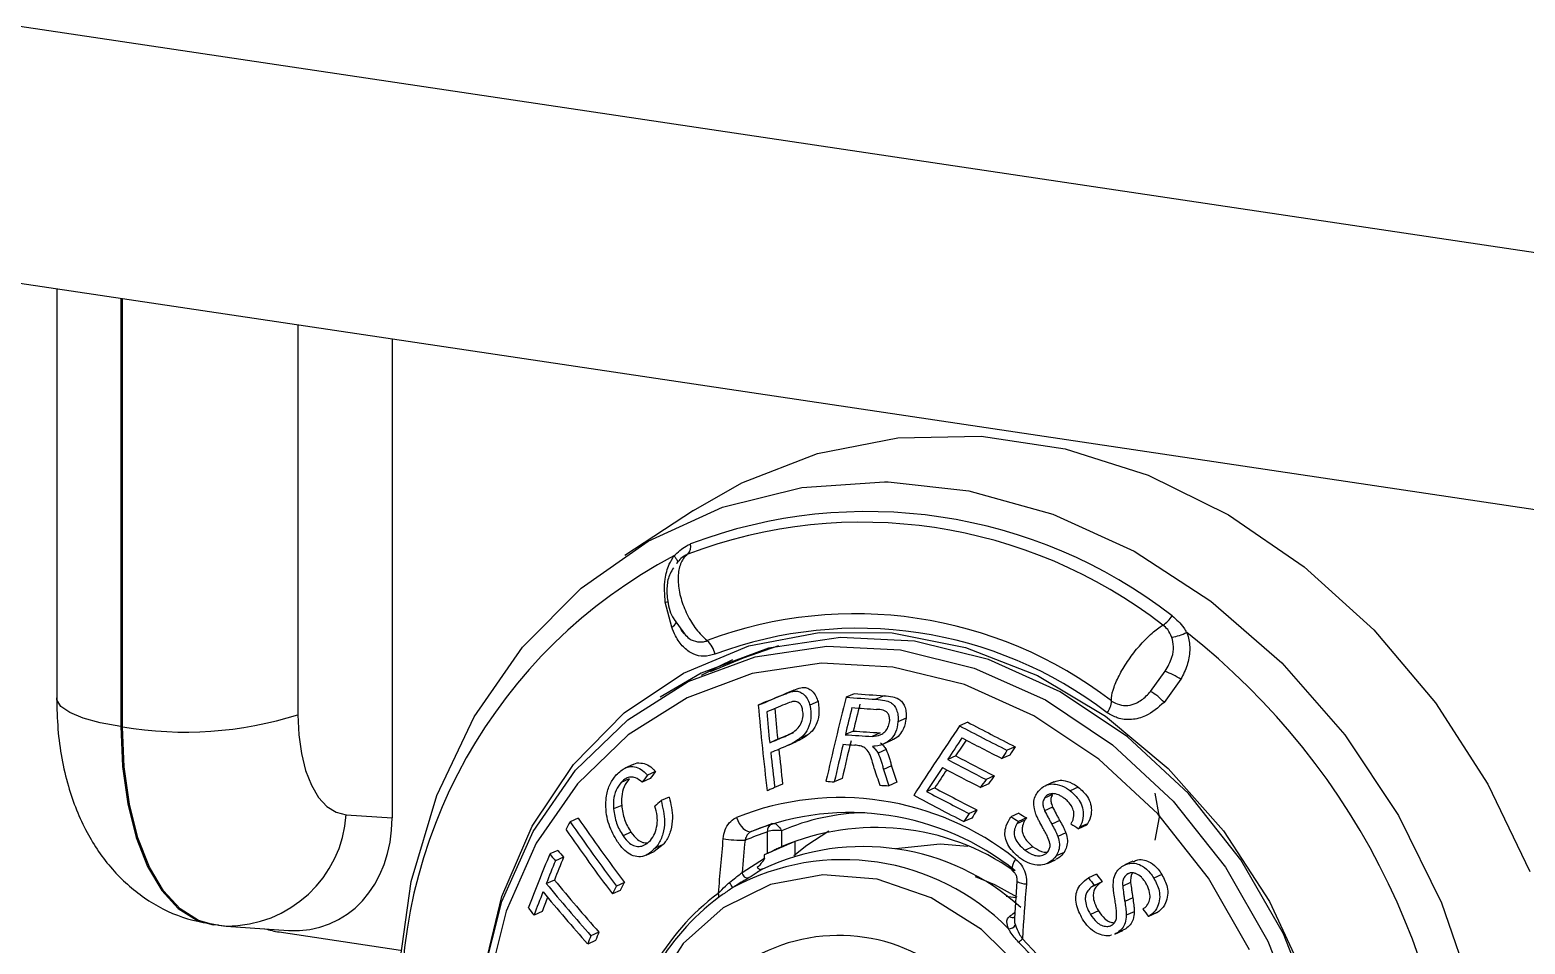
# Model space of a CAD drawing. Header units: millimetres. Extents: x 12 to 854, y 4 to 555.
# Drawn here: x 698.48 to 710.71, y 410.71 to 418.19 of the extents above; entities that cross this region are included whole.
import ezdxf

# ---------------------------------------------------------------- set-up
doc = ezdxf.new("R2010")
doc.units = ezdxf.units.MM

msp = doc.modelspace()

# ---------------------------------------------------------------- linework, layer by layer
at = {"color": 7, "linetype": 'Continuous', "lineweight": 25}
for p, q in [((688.57, 419.689), (721.565, 414.759)), ((686.088, 417.956), (723.972, 412.295)), ((698.699, 416.071), (698.699, 412.724)), ((699.223, 415.993), (699.223, 412.489)), ((699.238, 412.487), (699.238, 415.991)), ((700.672, 415.776), (700.672, 412.586)), ((701.443, 415.661), (701.443, 411.742)), ((703.908, 414.258), (703.347, 413.889)), ((703.729, 413.303), (703.677, 413.506)), ((703.75, 413.365), (703.834, 413.247)), ((704.602, 413.15), (704.314, 413.05)), ((704.314, 413.05), (704.043, 412.938)), ((707.645, 412.777), (707.765, 412.942)), ((707.894, 412.876), (707.756, 412.687)), ((704.728, 412.788), (704.662, 412.758)), ((705.221, 412.758), (705.155, 412.729)), ((705.467, 412.741), (705.4, 412.712)), ((704.503, 412.694), (704.437, 412.664)), ((704.926, 412.693), (704.86, 412.663)), ((699.223, 412.489), (699.238, 412.487)), ((705.646, 412.558), (705.58, 412.529)), ((706.15, 412.525), (706.084, 412.495)), ((704.597, 412.386), (704.531, 412.357)), ((704.722, 412.439), (704.656, 412.409)), ((704.685, 412.337), (704.751, 412.367)), ((704.844, 412.422), (704.778, 412.393)), ((705.215, 412.452), (705.149, 412.423)), ((705.434, 412.437), (705.368, 412.408)), ((705.468, 412.35), (705.534, 412.38)), ((705.483, 412.301), (705.418, 412.272)), ((706.052, 412.249), (705.987, 412.22)), ((706.496, 412.256), (706.43, 412.227)), ((706.538, 412.324), (706.472, 412.295)), ((703.413, 412.179), (703.347, 412.149)), ((703.596, 412.121), (703.53, 412.091)), ((705.527, 412.167), (705.461, 412.137)), ((703.382, 412.061), (703.316, 412.032)), ((703.554, 412.063), (703.488, 412.033)), ((704.636, 412.019), (704.571, 411.99)), ((705.124, 412.065), (705.059, 412.036)), ((705.57, 412.035), (705.505, 412.005)), ((706.322, 412.021), (706.256, 411.991)), ((706.366, 412.086), (706.301, 412.057)), ((706.854, 412.037), (706.788, 412.007)), ((703.708, 411.912), (703.642, 411.883)), ((705.88, 411.987), (705.815, 411.958)), ((706.844, 411.933), (706.778, 411.904)), ((707.055, 411.993), (706.989, 411.964)), ((701.068, 411.768), (701.443, 411.742)), ((703.32, 411.844), (703.254, 411.815)), ((706.226, 411.806), (706.161, 411.777)), ((706.568, 411.78), (706.503, 411.75)), ((706.845, 411.83), (706.779, 411.801)), ((702.964, 411.74), (702.898, 411.71)), ((704.626, 411.636), (704.626, 411.505)), ((706.183, 411.741), (706.118, 411.712)), ((706.618, 411.723), (706.553, 411.694)), ((706.631, 411.742), (706.566, 411.712)), ((706.903, 411.72), (706.838, 411.69)), ((707.122, 411.683), (707.057, 411.653)), ((707.13, 411.694), (707.064, 411.665)), ((703.396, 411.626), (703.331, 411.596)), ((703.659, 411.523), (703.586, 411.466)), ((703.659, 411.523), (703.593, 411.493)), ((704.512, 411.45), (704.512, 411.629)), ((704.737, 411.549), (704.737, 411.434)), ((706.953, 411.619), (706.888, 411.59)), ((702.798, 411.476), (702.732, 411.447)), ((702.845, 411.42), (702.779, 411.39)), ((703.521, 411.437), (703.586, 411.466)), ((704.305, 411.296), (704.487, 411.411)), ((704.487, 411.411), (704.487, 411.439)), ((706.684, 411.506), (706.619, 411.477)), ((706.803, 411.37), (706.868, 411.399)), ((706.938, 411.46), (706.873, 411.431)), ((707.502, 411.388), (707.436, 411.358)), ((707.204, 411.281), (707.138, 411.252)), ((707.473, 411.289), (707.452, 411.279)), ((707.738, 411.278), (707.672, 411.248)), ((702.77, 411.233), (702.704, 411.204)), ((703.309, 411.149), (703.244, 411.12)), ((703.342, 411.214), (703.277, 411.184)), ((706.553, 411.221), (706.532, 410.922)), ((707.232, 411.208), (707.166, 411.179)), ((707.25, 411.22), (707.185, 411.19)), ((707.483, 411.213), (707.418, 411.184)), ((706.464, 411.102), (706.544, 411.09)), ((707.5, 411.087), (707.435, 411.058)), ((702.669, 410.976), (702.603, 410.947)), ((707.219, 410.981), (707.154, 410.952)), ((707.513, 410.974), (707.447, 410.945)), ((707.695, 410.964), (707.629, 410.934)), ((707.706, 410.971), (707.641, 410.942)), ((699.969, 410.87), (699.984, 410.868)), ((700.023, 410.864), (699.984, 410.868)), ((700.023, 410.864), (700.086, 410.857)), ((700.086, 410.857), (700.596, 410.821)), ((700.519, 410.809), (701.51, 410.66)), ((703.133, 410.807), (703.068, 410.778)), ((707.378, 410.805), (707.353, 410.794)), ((707.354, 410.791), (707.419, 410.82)), ((707.444, 410.834), (707.378, 410.805)), ((707.444, 410.834), (707.418, 410.823)), ((703.107, 410.739), (703.042, 410.71))]:
    msp.add_line(p, q, dxfattribs=at)
at = {"color": 7, "linetype": 'Continuous', "lineweight": 25, "flags": 128}
for points in [[(703.908, 414.258), (704.303, 414.484), (704.923, 414.724), (705.58, 414.852), (706.26, 414.865), (706.947, 414.762), (707.627, 414.546), (708.284, 414.222), (708.903, 413.797), (709.471, 413.28), (709.975, 412.683), (710.404, 412.019), (710.748, 411.304)], [(701.488, 409.804), (701.494, 410.477), (701.599, 411.222), (701.807, 411.925), (702.114, 412.568), (702.51, 413.139), (702.989, 413.622), (703.538, 414.006), (704.144, 414.283), (704.793, 414.446), (705.471, 414.492), (705.501, 414.491)], [(705.501, 414.491), (706.16, 414.418), (706.846, 414.227), (707.511, 413.924), (708.14, 413.515), (708.72, 413.01), (709.235, 412.421), (709.674, 411.762), (710.026, 411.048), (710.284, 410.295), (710.441, 409.523), (710.494, 408.747)], [(703.748, 413.885), (703.757, 413.875), (703.764, 413.865), (703.77, 413.855), (703.774, 413.847), (703.776, 413.839), (703.776, 413.833), (703.773, 413.828), (703.769, 413.824)], [(703.677, 413.506), (703.692, 413.511), (703.699, 413.515)], [(702.19, 410.474), (702.341, 411.1), (702.589, 411.674), (702.926, 412.179), (703.341, 412.601), (703.825, 412.927), (704.361, 413.149), (704.936, 413.259), (705.532, 413.255), (706.133, 413.137), (706.72, 412.908), (707.278, 412.575), (707.79, 412.147), (708.241, 411.637), (708.618, 411.059), (708.911, 410.43)], [(702.183, 410.43), (702.339, 411.058), (702.595, 411.631), (702.942, 412.132), (703.37, 412.545), (703.865, 412.858), (704.413, 413.061), (704.997, 413.148), (705.6, 413.117), (706.203, 412.968), (706.787, 412.707), (707.335, 412.339), (707.83, 411.879), (708.258, 411.338), (708.605, 410.733), (708.861, 410.084)], [(706.894, 405.463), (706.907, 405.466), (707.458, 405.67), (707.955, 405.985), (708.385, 406.4), (708.734, 406.903), (708.99, 407.479), (709.148, 408.11), (709.201, 408.777), (709.148, 409.461), (708.99, 410.139), (708.734, 410.792), (708.385, 411.399), (707.955, 411.942), (707.458, 412.406), (706.907, 412.774), (706.32, 413.037), (705.714, 413.187), (705.109, 413.218), (704.522, 413.131), (703.971, 412.927), (703.636, 412.731)], [(708.456, 410.662), (708.119, 411.249), (707.704, 411.774), (707.223, 412.222), (706.691, 412.578), (706.124, 412.832), (705.539, 412.976), (704.954, 413.007), (704.387, 412.922), (703.855, 412.725), (703.374, 412.421), (702.959, 412.02), (702.622, 411.534), (702.374, 410.978), (702.222, 410.368)], [(703.974, 412.909), (704.127, 412.99), (704.228, 413.038)], [(704.437, 412.664), (704.465, 412.676), (704.493, 412.687), (704.521, 412.699), (704.549, 412.711), (704.577, 412.723), (704.605, 412.734), (704.633, 412.746), (704.662, 412.758)], [(704.503, 412.694), (704.531, 412.705), (704.559, 412.717), (704.587, 412.729), (704.615, 412.741), (704.643, 412.752), (704.671, 412.764), (704.699, 412.776), (704.728, 412.788)], [(699.223, 412.489), (699.056, 412.52), (698.915, 412.559), (698.807, 412.604), (698.734, 412.654), (698.701, 412.707), (698.699, 412.724)], [(704.655, 412.671), (704.636, 412.663), (704.618, 412.655), (704.599, 412.648), (704.581, 412.64), (704.562, 412.632), (704.544, 412.624), (704.526, 412.617), (704.507, 412.609)], [(699.223, 412.489), (699.238, 412.162), (699.28, 411.857), (699.348, 411.581), (699.442, 411.343), (699.558, 411.147), (699.694, 411), (699.845, 410.905), (699.969, 410.87)], [(699.984, 410.868), (699.86, 410.903), (699.708, 410.998), (699.573, 411.145), (699.457, 411.34), (699.363, 411.579), (699.294, 411.855), (699.252, 412.16), (699.238, 412.487)], [(700.672, 412.586), (700.679, 412.422), (700.701, 412.268), (700.735, 412.129), (700.783, 412.009), (700.841, 411.91), (700.909, 411.836), (700.986, 411.788), (701.068, 411.768)], [(704.531, 412.357), (704.547, 412.363), (704.563, 412.37), (704.578, 412.376), (704.594, 412.383), (704.609, 412.39), (704.625, 412.396), (704.641, 412.403), (704.656, 412.409)], [(704.597, 412.386), (704.613, 412.393), (704.628, 412.399), (704.644, 412.406), (704.659, 412.412), (704.675, 412.419), (704.691, 412.426), (704.706, 412.432), (704.722, 412.439)], [(704.676, 412.333), (704.659, 412.326), (704.642, 412.319), (704.625, 412.312), (704.608, 412.305), (704.591, 412.297), (704.574, 412.29), (704.557, 412.283), (704.54, 412.276)], [(704.571, 411.99), (704.563, 411.986), (704.556, 411.983), (704.548, 411.98), (704.54, 411.977), (704.532, 411.973), (704.525, 411.97), (704.517, 411.967), (704.509, 411.964)], [(707.682, 411.944), (707.715, 411.747), (707.682, 411.56)], [(704.26, 411.746), (704.27, 411.72), (704.282, 411.695), (704.297, 411.673), (704.314, 411.655), (704.332, 411.641), (704.35, 411.632), (704.367, 411.629), (704.382, 411.632)], [(704.382, 411.632), (704.392, 411.635), (704.551, 411.696)], [(704.551, 411.696), (704.56, 411.697), (704.57, 411.696), (704.58, 411.692), (704.59, 411.685), (704.6, 411.675), (704.61, 411.664), (704.618, 411.651), (704.626, 411.636)], [(705.014, 411.633), (704.834, 411.516), (704.729, 411.431)], [(706.566, 411.712), (706.564, 411.71), (706.563, 411.708), (706.561, 411.705), (706.56, 411.703), (706.558, 411.701), (706.556, 411.699), (706.555, 411.696), (706.553, 411.694)], [(706.631, 411.742), (706.63, 411.739), (706.628, 411.737), (706.626, 411.735), (706.625, 411.733), (706.623, 411.73), (706.622, 411.728), (706.62, 411.726), (706.618, 411.723)], [(707.064, 411.665), (707.063, 411.663), (707.062, 411.662), (707.061, 411.66), (707.061, 411.659), (707.06, 411.658), (707.059, 411.656), (707.058, 411.655), (707.057, 411.653)], [(707.13, 411.694), (707.129, 411.693), (707.128, 411.691), (707.127, 411.69), (707.126, 411.688), (707.125, 411.687), (707.124, 411.686), (707.123, 411.684), (707.122, 411.683)], [(706.15, 411.509), (705.924, 411.528), (705.559, 411.489)], [(706.541, 411.405), (706.528, 411.382), (706.519, 411.361), (706.513, 411.342), (706.511, 411.327), (706.512, 411.315), (706.517, 411.309)], [(706.62, 410.477), (706.262, 410.828), (705.851, 411.087), (705.411, 411.24), (704.965, 411.277), (704.536, 411.198), (704.149, 411.007), (703.824, 410.713), (703.578, 410.333)], [(706.555, 411.092), (706.371, 411.193), (706.215, 411.259)], [(707.185, 411.19), (707.183, 411.189), (707.18, 411.187), (707.178, 411.186), (707.176, 411.185), (707.173, 411.183), (707.171, 411.182), (707.169, 411.18), (707.166, 411.179)], [(707.25, 411.22), (707.248, 411.218), (707.246, 411.217), (707.243, 411.215), (707.241, 411.214), (707.239, 411.212), (707.236, 411.211), (707.234, 411.21), (707.232, 411.208)], [(707.641, 410.942), (707.639, 410.941), (707.638, 410.94), (707.636, 410.939), (707.635, 410.938), (707.634, 410.937), (707.632, 410.936), (707.631, 410.935), (707.629, 410.934)], [(707.706, 410.971), (707.705, 410.97), (707.703, 410.969), (707.702, 410.968), (707.701, 410.967), (707.699, 410.966), (707.698, 410.965), (707.696, 410.964), (707.695, 410.964)]]:
    msp.add_lwpolyline(points, dxfattribs=at)
at = {"color": 7, "linetype": 'Continuous', "lineweight": 25}
for centre, radius, start, end in [((705.327, 410.171), 4.077, 52.2623, 110.7401), ((705.285, 410.138), 4.023, 52.2623, 110.7401), ((703.797, 413.963), 0.0885, 315.372, 13.7623), ((705.691, 410.189), 4.176, 117.7283, 183.6839), ((703.684, 413.386), 0.0945, 298.4579, 332.7116), ((705.228, 409.966), 3.446, 52.4772, 110.5253), ((707.595, 413.547), 0.274, 303.8922, 326.3222), ((705.255, 409.951), 3.342, 52.4772, 110.5253), ((707.715, 413.747), 0.538, 281.2918, 294.8797), ((704.35, 408.684), 5.816, 359.4582, 51.8679), ((703.882, 413.039), 0.206, 11.8305, 47.9056), ((707.456, 412.179), 0.823, 57.8525, 67.9209), ((707.943, 449.987), 37.328, 265.8178, 266.1957), ((707.416, 412.381), 0.458, 42.0735, 59.9009), ((729.142, 414.84), 24.8, 185.0347, 186.6616), ((729.138, 414.848), 24.733, 185.1947, 185.7816), ((728.958, 414.82), 24.483, 185.1128, 185.7059), ((733.844, 405.506), 29.584, 165.8683, 167.2377), ((734.027, 405.46), 29.705, 166.0047, 166.4438), ((707.904, 450.339), 37.71, 265.8188, 266.1928), ((707.915, 450.504), 37.957, 265.9028, 266.2084), ((733.829, 405.52), 29.442, 165.9382, 166.3816), ((707.149, 412.709), 0.178, 323.0432, 356.5089), ((699.748, 415.517), 3.073, 260.4404, 287.4938), ((740.399, 389.456), 41.332, 146.1223, 147.0674), ((718.048, 435.103), 25.578, 242.1125, 243.0907), ((717.993, 434.897), 25.313, 242.1044, 243.0928), ((733.605, 405.576), 29.211, 166.545, 167.1649), ((707.9, 450.281), 37.958, 265.8441, 266.1752), ((707.938, 449.932), 37.578, 265.8434, 266.1779), ((740.828, 389.135), 41.796, 146.1833, 146.4728), ((740.552, 389.354), 41.406, 146.2174, 146.431), ((718.062, 435.12), 25.678, 242.2443, 243.0645), ((729.284, 414.863), 24.879, 185.9693, 186.6328), ((729.107, 414.835), 24.632, 185.8956, 186.5661), ((733.798, 405.517), 29.469, 166.6057, 167.2197), ((707.869, 449.845), 37.601, 265.8224, 265.9711), ((717.924, 434.719), 25.413, 242.151, 242.9492), ((740.509, 391.378), 39.951, 148.4288, 148.5428), ((740.289, 391.543), 39.636, 148.3792, 148.4943), ((734.66, 389.747), 38.283, 144.2367, 144.3435), ((727.512, 419.371), 23.276, 198.0856, 198.4367), ((727.596, 419.387), 23.292, 198.1353, 198.4772), ((727.439, 419.316), 23.049, 198.0709, 198.4164), ((740.213, 389.554), 41.051, 146.5963, 146.9241), ((739.936, 389.775), 40.659, 146.635, 146.8863), ((717.948, 434.852), 25.677, 242.1269, 242.9136), ((717.978, 434.923), 25.676, 242.1585, 242.9487), ((734.884, 389.52), 38.633, 144.2506, 144.3564), ((707.81, 448.977), 37.043, 265.635, 265.7406), ((707.981, 451.435), 39.508, 266.2987, 266.4072), ((741.409, 387.949), 42.589, 145.5236, 145.63), ((741.186, 388.139), 42.26, 145.482, 145.5894), ((742.859, 366.902), 59.676, 131.08399, 131.14854), ((705.107, 409.612), 2.296, 51.351, 111.6515), ((717.808, 434.527), 25.635, 241.837, 242.8705), ((717.88, 434.68), 25.727, 242.0317, 242.9012), ((717.826, 434.477), 25.466, 242.0229, 242.9013), ((700.093, 411.834), 0.977, 269.5941, 356.1496), ((705.183, 409.614), 2.171, 51.351, 111.6515), ((705.353, 409.938), 1.847, 91.3496, 113.1741), ((740.367, 389.509), 40.816, 146.9351, 147.0446), ((740.15, 389.688), 40.498, 146.8961, 147.0066), ((719.777, 433.432), 25.363, 238.6148, 238.7808), ((730.774, 397.367), 31.35, 152.7733, 152.9058), ((719.286, 423.09), 20.016, 214.8748, 216.7294), ((719.306, 423.127), 19.989, 214.8313, 216.6881), ((719.19, 422.989), 19.744, 214.734, 216.6133), ((704.582, 411.633), 0.0702, 116.5771, 182.8987), ((704.584, 411.384), 0.256, 80.7358, 106.3755), ((705.4, 409.692), 1.971, 55.002, 113.1421), ((719.845, 433.619), 25.617, 238.6127, 238.777), ((720.667, 433.908), 26.086, 238.3888, 238.5521), ((728.645, 409.221), 24.609, 174.5142, 175.5646), ((704.301, 412.417), 0.858, 259.7713, 271.8863), ((728.647, 409.225), 24.43, 174.5148, 175.1377), ((729.094, 400.738), 28.454, 157.893, 158.8542), ((729.52, 400.547), 28.857, 157.9274, 158.3265), ((717.373, 423.423), 18.915, 219.2835, 219.5041), ((729.324, 400.676), 28.576, 157.9161, 158.3192), ((717.268, 423.271), 18.668, 219.1858, 219.4093), ((705.131, 409.499), 1.901, 44.6669, 118.3355), ((705.293, 409.587), 1.92, 47.725, 115.2775), ((704.35, 411.296), 0.0444, 180.0322, 285.8756), ((725.945, 425.389), 23.458, 216.9707, 217.1585), ((717.819, 423.769), 19.656, 219.7356, 221.3702), ((717.716, 423.617), 19.41, 219.6424, 221.297), ((731.179, 396.978), 31.311, 153.0166, 153.1485), ((730.977, 397.137), 31.014, 153.008, 153.1413), ((678.969, 395.601), 29.673, 31.6502, 31.7457), ((706.628, 411.362), 0.16, 242.218, 270.6744), ((736.148, 408.845), 29.612, 175.4338, 176.3076), ((726.07, 425.506), 23.698, 216.9787, 217.1646), ((728.782, 400.839), 28.063, 158.4731, 158.8877), ((728.476, 401.011), 27.664, 158.63, 158.8866), ((717.803, 423.729), 19.682, 219.7777, 221.4104), ((705.285, 409.554), 1.961, 126.8193, 174.5929), ((705.272, 409.543), 1.934, 126.8193, 174.5929), ((704.078, 411.104), 0.0379, 339.775, 32.1887), ((717.251, 423.18), 19.084, 219.6484, 219.8672), ((706.515, 410.962), 0.0357, 229.3773, 304.374), ((726.669, 425.362), 23.889, 216.9687, 217.1538), ((729.557, 400.375), 28.458, 158.5589, 158.7049), ((729.363, 400.503), 28.181, 158.554, 158.7015), ((705.096, 409.364), 1.416, 44.1151, 118.8873), ((706.489, 410.892), 0.0574, 263.7927, 331.5139), ((706.469, 410.861), 0.168, 305.5673, 319.7972), ((704.614, 408.805), 2.738, 6.8095, 44.5166), ((704.618, 408.806), 2.776, 6.8095, 44.5166)]:
    msp.add_arc(centre, radius, start, end, dxfattribs=at)
for centre, major_axis, ratio, start_param, end_param in [((700.534, 411.878), (-0.37, 1.014), 0.818873, 2.792179, 4.293735), ((694.617, 405.475), (33.421, 13.375), 0.059691, 1.246406, 1.252133), ((693.412, 403.784), (21.307, 10.931), 0.088333, 0.9658, 0.979583), ((717.772, 414.704), (25.575, 10.269), 0.080014, 2.083442, 2.084608), ((700.519, 411.858), (-0.37, 1.014), 0.818873, 2.593323, 2.722939)]:
    msp.add_ellipse(centre, major_axis=major_axis, ratio=ratio, start_param=start_param, end_param=end_param, dxfattribs=at)
for points, knots in [([(703.748, 413.885), (703.78, 413.916), (703.822, 413.956), (703.871, 413.978), (703.883, 413.984)], [0, 0, 0, 0, 0.752088, 1, 1, 1, 1]), ([(703.677, 413.506), (703.672, 413.569), (703.663, 413.674), (703.7, 413.806), (703.734, 413.863), (703.748, 413.885)], [0, 0, 0, 0, 0.482423, 0.798085, 1, 1, 1, 1]), ([(703.86, 413.901), (703.841, 413.89), (703.807, 413.872), (703.781, 413.839), (703.769, 413.824)], [0, 0, 0, 0, 0.567652, 1, 1, 1, 1]), ([(703.86, 413.901), (703.852, 413.894), (703.823, 413.869), (703.789, 413.801), (703.777, 413.687), (703.796, 413.555), (703.845, 413.419), (703.917, 413.296), (703.98, 413.225), (704.015, 413.196), (704.02, 413.192)], [0, 0, 0, 0, 0.062589, 0.214629, 0.366687, 0.51878, 0.670909, 0.82306, 0.975209, 1, 1, 1, 1]), ([(703.744, 413.788), (703.734, 413.772), (703.704, 413.727), (703.686, 413.631), (703.694, 413.507), (703.718, 413.409), (703.749, 413.366), (703.75, 413.365)], [0, 0, 0, 0, 0.127232, 0.370952, 0.649463, 0.985593, 1, 1, 1, 1]), ([(707.822, 413.395), (707.857, 413.365), (707.903, 413.325), (707.934, 413.272), (707.941, 413.259)], [0, 0, 0, 0, 0.752077, 1, 1, 1, 1]), ([(704.083, 413.082), (704.053, 413.073), (703.992, 413.056), (703.901, 413.079), (703.82, 413.138), (703.764, 413.218), (703.739, 413.279), (703.729, 413.303)], [0, 0, 0, 0, 0.205574, 0.410977, 0.620907, 0.847176, 1, 1, 1, 1]), ([(703.8, 413.294), (703.805, 413.283), (703.814, 413.264), (703.828, 413.252), (703.834, 413.247)], [0, 0, 0, 0, 0.581345, 1, 1, 1, 1]), ([(703.834, 413.247), (703.846, 413.234), (703.877, 413.201), (703.938, 413.179), (703.989, 413.181), (704.015, 413.19), (704.02, 413.192)], [0, 0, 0, 0, 0.2445944, 0.5996738, 0.9226847, 1, 1, 1, 1]), ([(707.327, 412.698), (707.326, 412.707), (707.325, 412.736), (707.342, 412.808), (707.392, 412.918), (707.465, 413.037), (707.554, 413.151), (707.647, 413.248), (707.712, 413.299), (707.743, 413.317), (707.747, 413.32)], [0, 0, 0, 0, 0.059794, 0.211889, 0.364018, 0.516168, 0.668316, 0.820439, 0.972525, 1, 1, 1, 1]), ([(707.82, 413.219), (707.81, 413.242), (707.793, 413.281), (707.761, 413.308), (707.747, 413.32)], [0, 0, 0, 0, 0.569264, 1, 1, 1, 1]), ([(707.941, 413.259), (707.945, 413.248), (707.962, 413.202), (707.971, 413.11), (707.95, 412.988), (707.913, 412.914), (707.894, 412.876)], [0, 0, 0, 0, 0.085878, 0.375364, 0.681912, 1, 1, 1, 1]), ([(707.765, 412.942), (707.787, 412.979), (707.822, 413.041), (707.84, 413.141), (707.826, 413.194), (707.82, 413.219)], [0, 0, 0, 0, 0.434945, 0.731111, 1, 1, 1, 1]), ([(704.662, 412.758), (704.681, 412.766), (704.712, 412.778), (704.758, 412.781), (704.797, 412.765), (704.831, 412.731), (704.851, 412.694), (704.858, 412.67), (704.86, 412.663)], [0, 0, 0, 0, 0.240077, 0.394652, 0.550747, 0.735747, 0.925723, 1, 1, 1, 1]), ([(704.728, 412.788), (704.747, 412.795), (704.778, 412.807), (704.824, 412.811), (704.863, 412.795), (704.897, 412.761), (704.917, 412.724), (704.924, 412.7), (704.926, 412.693)], [0, 0, 0, 0, 0.240017, 0.394459, 0.550421, 0.735303, 0.925237, 1, 1, 1, 1]), ([(705.467, 412.741), (705.49, 412.739), (705.531, 412.735), (705.583, 412.72), (705.616, 412.691), (705.636, 412.655), (705.648, 412.61), (705.647, 412.576), (705.646, 412.558)], [0, 0, 0, 0, 0.250787, 0.434575, 0.562808, 0.690676, 0.833358, 1, 1, 1, 1]), ([(707.327, 412.698), (707.347, 412.687), (707.389, 412.663), (707.461, 412.659), (707.539, 412.681), (707.6, 412.726), (707.634, 412.764), (707.645, 412.777)], [0, 0, 0, 0, 0.194399, 0.388608, 0.587573, 0.86165, 1, 1, 1, 1]), ([(698.699, 412.724), (698.701, 412.638), (698.707, 412.389), (698.777, 412.013), (698.928, 411.629), (699.139, 411.318), (699.406, 411.079), (699.722, 410.911), (699.955, 410.876), (700.071, 410.859)], [0, 0, 0, 0, 0.096675, 0.280258, 0.442271, 0.588, 0.726885, 0.863551, 1, 1, 1, 1]), ([(704.798, 412.633), (704.795, 412.644), (704.789, 412.663), (704.771, 412.683), (704.752, 412.693), (704.721, 412.697), (704.688, 412.684), (704.663, 412.674), (704.655, 412.671)], [0, 0, 0, 0, 0.177187, 0.297915, 0.418792, 0.538894, 0.846411, 1, 1, 1, 1]), ([(704.656, 412.409), (704.684, 412.422), (704.727, 412.44), (704.775, 412.488), (704.798, 412.536), (704.807, 412.587), (704.801, 412.618), (704.798, 412.633)], [0, 0, 0, 0, 0.339836, 0.51522, 0.691408, 0.857637, 1, 1, 1, 1]), ([(704.86, 412.663), (704.865, 412.628), (704.874, 412.563), (704.848, 412.472), (704.811, 412.419), (704.785, 412.398), (704.778, 412.393)], [0, 0, 0, 0, 0.347325, 0.644763, 0.902143, 1, 1, 1, 1]), ([(704.926, 412.693), (704.931, 412.658), (704.94, 412.592), (704.914, 412.501), (704.877, 412.448), (704.851, 412.428), (704.844, 412.422)], [0, 0, 0, 0, 0.347121, 0.64482, 0.902376, 1, 1, 1, 1]), ([(705.4, 412.712), (705.424, 412.709), (705.465, 412.706), (705.517, 412.691), (705.55, 412.662), (705.57, 412.626), (705.582, 412.58), (705.581, 412.547), (705.58, 412.529)], [0, 0, 0, 0, 0.250999, 0.434758, 0.563034, 0.690946, 0.833629, 1, 1, 1, 1]), ([(705.512, 412.535), (705.512, 412.547), (705.512, 412.568), (705.499, 412.596), (705.482, 412.615), (705.449, 412.627), (705.423, 412.629), (705.405, 412.63)], [0, 0, 0, 0, 0.2042805, 0.353555, 0.5035583, 0.6618206, 1, 1, 1, 1]), ([(707.756, 412.687), (707.708, 412.645), (707.63, 412.575), (707.491, 412.54), (707.379, 412.551), (707.318, 412.587), (707.291, 412.602)], [0, 0, 0, 0, 0.3564842, 0.586818, 0.8177907, 1, 1, 1, 1]), ([(705.368, 412.408), (705.392, 412.41), (705.43, 412.414), (705.474, 412.445), (705.5, 412.481), (705.51, 412.513), (705.511, 412.531), (705.512, 412.535)], [0, 0, 0, 0, 0.361459, 0.562322, 0.764035, 0.955201, 1, 1, 1, 1]), ([(705.58, 412.529), (705.576, 412.499), (705.568, 412.448), (705.528, 412.388), (705.47, 412.346), (705.415, 412.331), (705.379, 412.327), (705.372, 412.327)], [0, 0, 0, 0, 0.260948, 0.447794, 0.635227, 0.926582, 1, 1, 1, 1]), ([(705.646, 412.558), (705.641, 412.528), (705.633, 412.477), (705.593, 412.419), (705.559, 412.388), (705.537, 412.382), (705.533, 412.381)], [0, 0, 0, 0, 0.387825, 0.665759, 0.944574, 1, 1, 1, 1]), ([(704.778, 412.393), (704.762, 412.381), (704.737, 412.364), (704.703, 412.345), (704.685, 412.337), (704.676, 412.333)], [0, 0, 0, 0, 0.496962, 0.748044, 1, 1, 1, 1]), ([(704.844, 412.422), (704.828, 412.411), (704.803, 412.393), (704.771, 412.376), (704.757, 412.37), (704.751, 412.367)], [0, 0, 0, 0, 0.545964, 0.821807, 1, 1, 1, 1]), ([(705.345, 412.273), (705.334, 412.288), (705.314, 412.315), (705.27, 412.333), (705.242, 412.335), (705.227, 412.337)], [0, 0, 0, 0, 0.378189, 0.668035, 1, 1, 1, 1]), ([(705.386, 412.146), (705.38, 412.167), (705.372, 412.2), (705.358, 412.242), (705.349, 412.263), (705.345, 412.273)], [0, 0, 0, 0, 0.497801, 0.748434, 1, 1, 1, 1]), ([(705.372, 412.327), (705.38, 412.319), (705.393, 412.306), (705.408, 412.287), (705.415, 412.277), (705.418, 412.272)], [0, 0, 0, 0, 0.4952858, 0.7465384, 1, 1, 1, 1]), ([(705.418, 412.272), (705.427, 412.25), (705.44, 412.217), (705.453, 412.172), (705.459, 412.149), (705.461, 412.137)], [0, 0, 0, 0, 0.497659, 0.74852, 1, 1, 1, 1]), ([(705.438, 412.356), (705.446, 412.348), (705.459, 412.336), (705.474, 412.317), (705.48, 412.306), (705.483, 412.301)], [0, 0, 0, 0, 0.495285, 0.746538, 1, 1, 1, 1]), ([(705.483, 412.301), (705.492, 412.279), (705.505, 412.247), (705.518, 412.201), (705.524, 412.178), (705.527, 412.167)], [0, 0, 0, 0, 0.497661, 0.748521, 1, 1, 1, 1]), ([(703.276, 412.094), (703.301, 412.117), (703.341, 412.155), (703.411, 412.165), (703.467, 412.15), (703.506, 412.119), (703.525, 412.097), (703.53, 412.091)], [0, 0, 0, 0, 0.321088, 0.525102, 0.729281, 0.927879, 1, 1, 1, 1]), ([(703.414, 412.177), (703.416, 412.179), (703.434, 412.193), (703.477, 412.193), (703.533, 412.18), (703.572, 412.149), (703.591, 412.127), (703.596, 412.121)], [0, 0, 0, 0, 0.033926, 0.32408, 0.614461, 0.897056, 1, 1, 1, 1]), ([(703.191, 411.854), (703.192, 411.876), (703.195, 411.934), (703.221, 412.021), (703.258, 412.07), (703.276, 412.094)], [0, 0, 0, 0, 0.249698, 0.634928, 1, 1, 1, 1]), ([(703.316, 412.032), (703.301, 412.012), (703.27, 411.971), (703.251, 411.891), (703.253, 411.839), (703.254, 411.815)], [0, 0, 0, 0, 0.3500176, 0.7030975, 1, 1, 1, 1]), ([(703.488, 412.033), (703.47, 412.048), (703.441, 412.071), (703.393, 412.078), (703.352, 412.067), (703.329, 412.044), (703.316, 412.032)], [0, 0, 0, 0, 0.335034, 0.540957, 0.747565, 1, 1, 1, 1]), ([(703.382, 412.061), (703.367, 412.041), (703.336, 412), (703.317, 411.92), (703.319, 411.868), (703.32, 411.844)], [0, 0, 0, 0, 0.349811, 0.702679, 1, 1, 1, 1]), ([(706.718, 411.946), (706.734, 411.965), (706.764, 412.001), (706.825, 412.022), (706.891, 412.017), (706.946, 411.995), (706.979, 411.971), (706.989, 411.964)], [0, 0, 0, 0, 0.233069, 0.436357, 0.608295, 0.87808, 1, 1, 1, 1]), ([(706.855, 412.034), (706.868, 412.04), (706.897, 412.053), (706.957, 412.046), (707.011, 412.024), (707.045, 412.001), (707.055, 411.993)], [0, 0, 0, 0, 0.195529, 0.441087, 0.825997, 1, 1, 1, 1]), ([(703.642, 411.883), (703.656, 411.826), (703.679, 411.736), (703.66, 411.61), (703.629, 411.537), (703.602, 411.504), (703.593, 411.493)], [0, 0, 0, 0, 0.416384, 0.654693, 0.89356, 1, 1, 1, 1]), ([(703.708, 411.912), (703.722, 411.855), (703.744, 411.765), (703.725, 411.639), (703.694, 411.566), (703.667, 411.533), (703.659, 411.523)], [0, 0, 0, 0, 0.416241, 0.654504, 0.893329, 1, 1, 1, 1]), ([(706.708, 411.773), (706.703, 411.787), (706.692, 411.821), (706.688, 411.876), (706.702, 411.92), (706.714, 411.94), (706.718, 411.946)], [0, 0, 0, 0, 0.246704, 0.600582, 0.878131, 1, 1, 1, 1]), ([(706.778, 411.904), (706.773, 411.893), (706.763, 411.874), (706.765, 411.837), (706.774, 411.814), (706.779, 411.801)], [0, 0, 0, 0, 0.319979, 0.604837, 1, 1, 1, 1]), ([(706.838, 411.94), (706.829, 411.938), (706.81, 411.936), (706.79, 411.92), (706.782, 411.908), (706.778, 411.904)], [0, 0, 0, 0, 0.395148, 0.777277, 1, 1, 1, 1]), ([(706.844, 411.933), (706.839, 411.923), (706.829, 411.903), (706.83, 411.866), (706.84, 411.844), (706.845, 411.83)], [0, 0, 0, 0, 0.31983, 0.604955, 1, 1, 1, 1]), ([(706.943, 411.9), (706.935, 411.906), (706.92, 411.917), (706.887, 411.934), (706.859, 411.941), (706.84, 411.94), (706.838, 411.94)], [0, 0, 0, 0, 0.250625, 0.501742, 0.94047, 1, 1, 1, 1]), ([(707.014, 411.732), (707.017, 411.749), (707.023, 411.782), (707.005, 411.834), (706.977, 411.872), (706.952, 411.893), (706.943, 411.9)], [0, 0, 0, 0, 0.260666, 0.494367, 0.816055, 1, 1, 1, 1]), ([(706.989, 411.964), (707.016, 411.939), (707.059, 411.901), (707.093, 411.826), (707.099, 411.755), (707.085, 411.7), (707.068, 411.671), (707.064, 411.665)], [0, 0, 0, 0, 0.32457, 0.51445, 0.705482, 0.935004, 1, 1, 1, 1]), ([(707.055, 411.993), (707.082, 411.969), (707.125, 411.931), (707.159, 411.856), (707.165, 411.785), (707.151, 411.729), (707.134, 411.701), (707.13, 411.694)], [0, 0, 0, 0, 0.324484, 0.514329, 0.705322, 0.934994, 1, 1, 1, 1]), ([(703.286, 411.547), (703.26, 411.592), (703.221, 411.659), (703.194, 411.768), (703.192, 411.825), (703.191, 411.854)], [0, 0, 0, 0, 0.492608, 0.740954, 1, 1, 1, 1]), ([(703.254, 411.815), (703.26, 411.775), (703.269, 411.716), (703.301, 411.645), (703.321, 411.613), (703.331, 411.596)], [0, 0, 0, 0, 0.492811, 0.743684, 1, 1, 1, 1]), ([(703.32, 411.844), (703.326, 411.805), (703.335, 411.745), (703.366, 411.674), (703.386, 411.642), (703.396, 411.626)], [0, 0, 0, 0, 0.492509, 0.743531, 1, 1, 1, 1]), ([(703.555, 411.558), (703.568, 411.576), (703.594, 411.612), (703.612, 411.684), (703.613, 411.762), (703.599, 411.812), (703.591, 411.839)], [0, 0, 0, 0, 0.241315, 0.483694, 0.726435, 1, 1, 1, 1]), ([(706.763, 411.664), (706.753, 411.682), (706.738, 411.708), (706.72, 411.744), (706.712, 411.763), (706.708, 411.773)], [0, 0, 0, 0, 0.499155, 0.74931, 1, 1, 1, 1]), ([(706.779, 411.801), (706.789, 411.782), (706.803, 411.754), (706.823, 411.718), (706.833, 411.7), (706.838, 411.69)], [0, 0, 0, 0, 0.499663, 0.749823, 1, 1, 1, 1]), ([(706.845, 411.83), (706.854, 411.812), (706.868, 411.784), (706.888, 411.747), (706.898, 411.729), (706.903, 411.72)], [0, 0, 0, 0, 0.499663, 0.749823, 1, 1, 1, 1]), ([(704.149, 411.573), (704.153, 411.597), (704.162, 411.645), (704.198, 411.704), (704.235, 411.734), (704.256, 411.744), (704.26, 411.746)], [0, 0, 0, 0, 0.314204, 0.628521, 0.939871, 1, 1, 1, 1]), ([(704.382, 411.632), (704.375, 411.628), (704.36, 411.619), (704.343, 411.597), (704.333, 411.576), (704.33, 411.564), (704.329, 411.56)], [0, 0, 0, 0, 0.291635, 0.582671, 0.889303, 1, 1, 1, 1]), ([(706.574, 411.415), (706.542, 411.444), (706.495, 411.487), (706.46, 411.561), (706.451, 411.62), (706.465, 411.685), (706.489, 411.726), (706.503, 411.75)], [0, 0, 0, 0, 0.340825, 0.49701, 0.625255, 0.783051, 1, 1, 1, 1]), ([(706.553, 411.694), (706.546, 411.68), (706.532, 411.654), (706.528, 411.611), (706.539, 411.568), (706.569, 411.52), (706.601, 411.493), (706.619, 411.477)], [0, 0, 0, 0, 0.195605, 0.341822, 0.488775, 0.709121, 1, 1, 1, 1]), ([(706.618, 411.723), (706.611, 411.709), (706.598, 411.683), (706.593, 411.641), (706.604, 411.597), (706.634, 411.549), (706.666, 411.522), (706.684, 411.506)], [0, 0, 0, 0, 0.195556, 0.341846, 0.488876, 0.709124, 1, 1, 1, 1]), ([(706.823, 411.532), (706.818, 411.551), (706.807, 411.583), (706.784, 411.626), (706.77, 411.651), (706.763, 411.664)], [0, 0, 0, 0, 0.4007033, 0.7000426, 1, 1, 1, 1]), ([(706.838, 411.69), (706.847, 411.674), (706.86, 411.649), (706.877, 411.616), (706.884, 411.598), (706.888, 411.59)], [0, 0, 0, 0, 0.499153, 0.749224, 1, 1, 1, 1]), ([(706.903, 411.72), (706.912, 411.703), (706.926, 411.679), (706.942, 411.645), (706.95, 411.628), (706.953, 411.619)], [0, 0, 0, 0, 0.499153, 0.749223, 1, 1, 1, 1]), ([(706.993, 411.692), (706.997, 411.698), (707.003, 411.708), (707.01, 411.721), (707.013, 411.729), (707.014, 411.732)], [0, 0, 0, 0, 0.495922, 0.746713, 1, 1, 1, 1]), ([(703.593, 411.493), (703.57, 411.471), (703.53, 411.434), (703.46, 411.419), (703.399, 411.434), (703.338, 411.477), (703.305, 411.521), (703.286, 411.547)], [0, 0, 0, 0, 0.246985, 0.421312, 0.595705, 0.768058, 1, 1, 1, 1]), ([(703.331, 411.596), (703.348, 411.574), (703.375, 411.537), (703.427, 411.509), (703.474, 411.506), (703.519, 411.523), (703.543, 411.547), (703.555, 411.558)], [0, 0, 0, 0, 0.278042, 0.460964, 0.644552, 0.822375, 1, 1, 1, 1]), ([(703.396, 411.626), (703.413, 411.604), (703.441, 411.567), (703.49, 411.538), (703.519, 411.539), (703.533, 411.539)], [0, 0, 0, 0, 0.450619, 0.747243, 1, 1, 1, 1]), ([(706.811, 411.472), (706.815, 411.481), (706.822, 411.495), (706.825, 411.516), (706.824, 411.526), (706.823, 411.532)], [0, 0, 0, 0, 0.499202, 0.745799, 1, 1, 1, 1]), ([(706.888, 411.59), (706.893, 411.569), (706.904, 411.532), (706.897, 411.475), (706.881, 411.446), (706.873, 411.431)], [0, 0, 0, 0, 0.379191, 0.694628, 1, 1, 1, 1]), ([(706.953, 411.619), (706.959, 411.599), (706.969, 411.561), (706.962, 411.505), (706.946, 411.475), (706.938, 411.46)], [0, 0, 0, 0, 0.379177, 0.69473, 1, 1, 1, 1]), ([(704.487, 411.411), (704.487, 411.41), (704.487, 411.409), (704.485, 411.405), (704.48, 411.393), (704.461, 411.368), (704.442, 411.349), (704.429, 411.335)], [0, 0, 0, 0, 0.014674, 0.03539, 0.093311, 0.337381, 1, 1, 1, 1]), ([(704.626, 411.505), (704.614, 411.499), (704.592, 411.489), (704.559, 411.472), (704.533, 411.46), (704.519, 411.453), (704.513, 411.451), (704.512, 411.45)], [0, 0, 0, 0, 0.312317, 0.578714, 0.781646, 0.963768, 1, 1, 1, 1]), ([(706.541, 411.405), (706.558, 411.389), (706.593, 411.359), (706.623, 411.292), (706.632, 411.238), (706.63, 411.208), (706.63, 411.203)], [0, 0, 0, 0, 0.307355, 0.614599, 0.924682, 1, 1, 1, 1]), ([(706.873, 411.431), (706.86, 411.415), (706.834, 411.383), (706.778, 411.358), (706.711, 411.352), (706.64, 411.371), (706.595, 411.401), (706.574, 411.415)], [0, 0, 0, 0, 0.175979, 0.352166, 0.532116, 0.777464, 1, 1, 1, 1]), ([(706.619, 411.477), (706.642, 411.462), (706.677, 411.438), (706.732, 411.429), (706.771, 411.437), (706.798, 411.454), (706.807, 411.467), (706.811, 411.472)], [0, 0, 0, 0, 0.367492, 0.574259, 0.781434, 0.920264, 1, 1, 1, 1]), ([(706.684, 411.506), (706.707, 411.492), (706.741, 411.469), (706.785, 411.458), (706.801, 411.462), (706.803, 411.462)], [0, 0, 0, 0, 0.61075, 0.954629, 1, 1, 1, 1]), ([(706.938, 411.46), (706.926, 411.444), (706.906, 411.417), (706.877, 411.406), (706.867, 411.402)], [0, 0, 0, 0, 0.639444, 1, 1, 1, 1]), ([(707.504, 411.384), (707.517, 411.39), (707.545, 411.404), (707.596, 411.4), (707.655, 411.375), (707.703, 411.331), (707.729, 411.293), (707.738, 411.278)], [0, 0, 0, 0, 0.150835, 0.339444, 0.527756, 0.820004, 1, 1, 1, 1]), ([(704.203, 411.214), (704.22, 411.227), (704.249, 411.251), (704.285, 411.279), (704.3, 411.291), (704.305, 411.296)], [0, 0, 0, 0, 0.449388, 0.79343, 1, 1, 1, 1]), ([(704.473, 411.324), (704.458, 411.314), (704.421, 411.291), (704.384, 411.267), (704.362, 411.253)], [0, 0, 0, 0, 0.410381, 1, 1, 1, 1]), ([(704.429, 411.335), (704.432, 411.332), (704.439, 411.326), (704.451, 411.321), (704.463, 411.32), (704.47, 411.322), (704.473, 411.324)], [0, 0, 0, 0, 0.258453, 0.516921, 0.775244, 1, 1, 1, 1]), ([(706.517, 411.308), (706.521, 411.305), (706.53, 411.298), (706.544, 411.278), (706.553, 411.25), (706.553, 411.231), (706.553, 411.221)], [0, 0, 0, 0, 0.184974, 0.449677, 0.729104, 1, 1, 1, 1]), ([(707.34, 411.187), (707.341, 411.202), (707.342, 411.239), (707.358, 411.291), (707.386, 411.326), (707.405, 411.339), (707.41, 411.343)], [0, 0, 0, 0, 0.246008, 0.60431, 0.884591, 1, 1, 1, 1]), ([(707.41, 411.343), (707.432, 411.355), (707.469, 411.374), (707.53, 411.371), (707.589, 411.345), (707.637, 411.301), (707.663, 411.263), (707.672, 411.248)], [0, 0, 0, 0, 0.233586, 0.403802, 0.573745, 0.83778, 1, 1, 1, 1]), ([(707.452, 411.279), (707.444, 411.272), (707.428, 411.258), (707.416, 411.223), (707.417, 411.198), (707.418, 411.184)], [0, 0, 0, 0, 0.318983, 0.60397, 1, 1, 1, 1]), ([(707.521, 411.288), (707.512, 411.291), (707.494, 411.296), (707.469, 411.289), (707.457, 411.282), (707.452, 411.279)], [0, 0, 0, 0, 0.396533, 0.77426, 1, 1, 1, 1]), ([(707.502, 411.292), (707.499, 411.289), (707.49, 411.28), (707.482, 411.252), (707.483, 411.228), (707.483, 411.213)], [0, 0, 0, 0, 0.12065, 0.488891, 1, 1, 1, 1]), ([(707.607, 411.208), (707.602, 411.217), (707.591, 411.234), (707.566, 411.262), (707.542, 411.28), (707.524, 411.287), (707.521, 411.288)], [0, 0, 0, 0, 0.251044, 0.502583, 0.938839, 1, 1, 1, 1]), ([(707.738, 411.278), (707.756, 411.245), (707.783, 411.192), (707.789, 411.108), (707.77, 411.04), (707.737, 410.994), (707.712, 410.975), (707.706, 410.971)], [0, 0, 0, 0, 0.323673, 0.515373, 0.708239, 0.939565, 1, 1, 1, 1]), ([(704.11, 411.124), (704.129, 411.144), (704.158, 411.173), (704.192, 411.204), (704.203, 411.214)], [0, 0, 0, 0, 0.6648701, 1, 1, 1, 1]), ([(704.229, 411.172), (704.202, 411.153), (704.161, 411.125), (704.126, 411.1), (704.113, 411.091)], [0, 0, 0, 0, 0.6515746, 1, 1, 1, 1]), ([(704.362, 411.253), (704.349, 411.245), (704.324, 411.23), (704.276, 411.201), (704.244, 411.181), (704.229, 411.172)], [0, 0, 0, 0, 0.348734, 0.695761, 1, 1, 1, 1]), ([(707.09, 410.914), (707.069, 410.954), (707.039, 411.012), (707.032, 411.096), (707.044, 411.153), (707.08, 411.207), (707.117, 411.236), (707.138, 411.252)], [0, 0, 0, 0, 0.340059, 0.497618, 0.627004, 0.786587, 1, 1, 1, 1]), ([(707.166, 411.179), (707.154, 411.169), (707.133, 411.15), (707.114, 411.113), (707.11, 411.068), (707.121, 411.012), (707.142, 410.973), (707.154, 410.952)], [0, 0, 0, 0, 0.1951588, 0.3424601, 0.4904734, 0.7140583, 1, 1, 1, 1]), ([(707.232, 411.208), (707.22, 411.198), (707.198, 411.18), (707.179, 411.142), (707.175, 411.097), (707.187, 411.041), (707.207, 411.003), (707.219, 410.981)], [0, 0, 0, 0, 0.1951012, 0.3424966, 0.4906074, 0.7141577, 1, 1, 1, 1]), ([(707.355, 411.064), (707.352, 411.085), (707.347, 411.115), (707.342, 411.156), (707.341, 411.177), (707.34, 411.187)], [0, 0, 0, 0, 0.499169, 0.749321, 1, 1, 1, 1]), ([(707.418, 411.184), (707.42, 411.163), (707.424, 411.131), (707.43, 411.089), (707.433, 411.068), (707.435, 411.058)], [0, 0, 0, 0, 0.4996693, 0.7498265, 1, 1, 1, 1]), ([(707.483, 411.213), (707.486, 411.192), (707.489, 411.161), (707.496, 411.119), (707.499, 411.098), (707.5, 411.087)], [0, 0, 0, 0, 0.499669, 0.749826, 1, 1, 1, 1]), ([(707.616, 411.025), (707.625, 411.039), (707.642, 411.066), (707.643, 411.122), (707.629, 411.169), (707.613, 411.198), (707.607, 411.208)], [0, 0, 0, 0, 0.259886, 0.495391, 0.819198, 1, 1, 1, 1]), ([(707.672, 411.248), (707.69, 411.215), (707.718, 411.162), (707.723, 411.079), (707.704, 411.01), (707.672, 410.965), (707.646, 410.946), (707.641, 410.942)], [0, 0, 0, 0, 0.323774, 0.515473, 0.708341, 0.939477, 1, 1, 1, 1]), ([(707.366, 410.918), (707.367, 410.937), (707.369, 410.972), (707.362, 411.02), (707.358, 411.05), (707.355, 411.064)], [0, 0, 0, 0, 0.399237, 0.699309, 1, 1, 1, 1]), ([(707.435, 411.058), (707.438, 411.039), (707.442, 411.011), (707.446, 410.973), (707.447, 410.954), (707.447, 410.945)], [0, 0, 0, 0, 0.499163, 0.749233, 1, 1, 1, 1]), ([(707.5, 411.087), (707.503, 411.068), (707.507, 411.04), (707.512, 411.002), (707.512, 410.983), (707.513, 410.974)], [0, 0, 0, 0, 0.499163, 0.749233, 1, 1, 1, 1]), ([(707.583, 410.996), (707.589, 411), (707.598, 411.006), (707.609, 411.016), (707.614, 411.022), (707.616, 411.025)], [0, 0, 0, 0, 0.4959253, 0.7467193, 1, 1, 1, 1]), ([(706.483, 410.835), (706.477, 410.854), (706.466, 410.888), (706.476, 410.92), (706.488, 410.931), (706.492, 410.935)], [0, 0, 0, 0, 0.486904, 0.843488, 1, 1, 1, 1]), ([(706.492, 410.935), (706.504, 410.945), (706.519, 410.956), (706.533, 410.968), (706.535, 410.969)], [0, 0, 0, 0, 0.880901, 1, 1, 1, 1]), ([(706.533, 410.922), (706.532, 410.912), (706.531, 410.895), (706.537, 410.874), (706.54, 410.865)], [0, 0, 0, 0, 0.529032, 1, 1, 1, 1]), ([(707.326, 410.782), (707.325, 410.782), (707.307, 410.774), (707.264, 410.778), (707.199, 410.798), (707.137, 410.845), (707.105, 410.892), (707.09, 410.914)], [0, 0, 0, 0, 0.006417, 0.217708, 0.432892, 0.726525, 1, 1, 1, 1]), ([(707.154, 410.952), (707.17, 410.929), (707.194, 410.892), (707.244, 410.861), (707.284, 410.852), (707.315, 410.856), (707.328, 410.865), (707.334, 410.868)], [0, 0, 0, 0, 0.366881, 0.572278, 0.778108, 0.916475, 1, 1, 1, 1]), ([(707.219, 410.981), (707.235, 410.958), (707.26, 410.922), (707.308, 410.89), (707.336, 410.886), (707.35, 410.884)], [0, 0, 0, 0, 0.483234, 0.75394, 1, 1, 1, 1]), ([(707.334, 410.868), (707.341, 410.874), (707.353, 410.884), (707.362, 410.903), (707.365, 410.913), (707.366, 410.918)], [0, 0, 0, 0, 0.498198, 0.745328, 1, 1, 1, 1]), ([(707.447, 410.945), (707.446, 410.923), (707.442, 410.885), (707.416, 410.835), (707.391, 410.815), (707.378, 410.805)], [0, 0, 0, 0, 0.382645, 0.699572, 1, 1, 1, 1]), ([(707.513, 410.974), (707.511, 410.953), (707.508, 410.914), (707.482, 410.865), (707.456, 410.844), (707.444, 410.834)], [0, 0, 0, 0, 0.3827, 0.699773, 1, 1, 1, 1]), ([(706.566, 410.724), (706.542, 410.753), (706.509, 410.79), (706.488, 410.827), (706.483, 410.835)], [0, 0, 0, 0, 0.774383, 1, 1, 1, 1]), ([(706.54, 410.865), (706.549, 410.841), (706.563, 410.803), (706.588, 410.766), (706.597, 410.752)], [0, 0, 0, 0, 0.624202, 1, 1, 1, 1])]:
    msp.add_open_spline(points, degree=3, knots=knots, dxfattribs=at)

doc.saveas('drawing.dxf')
